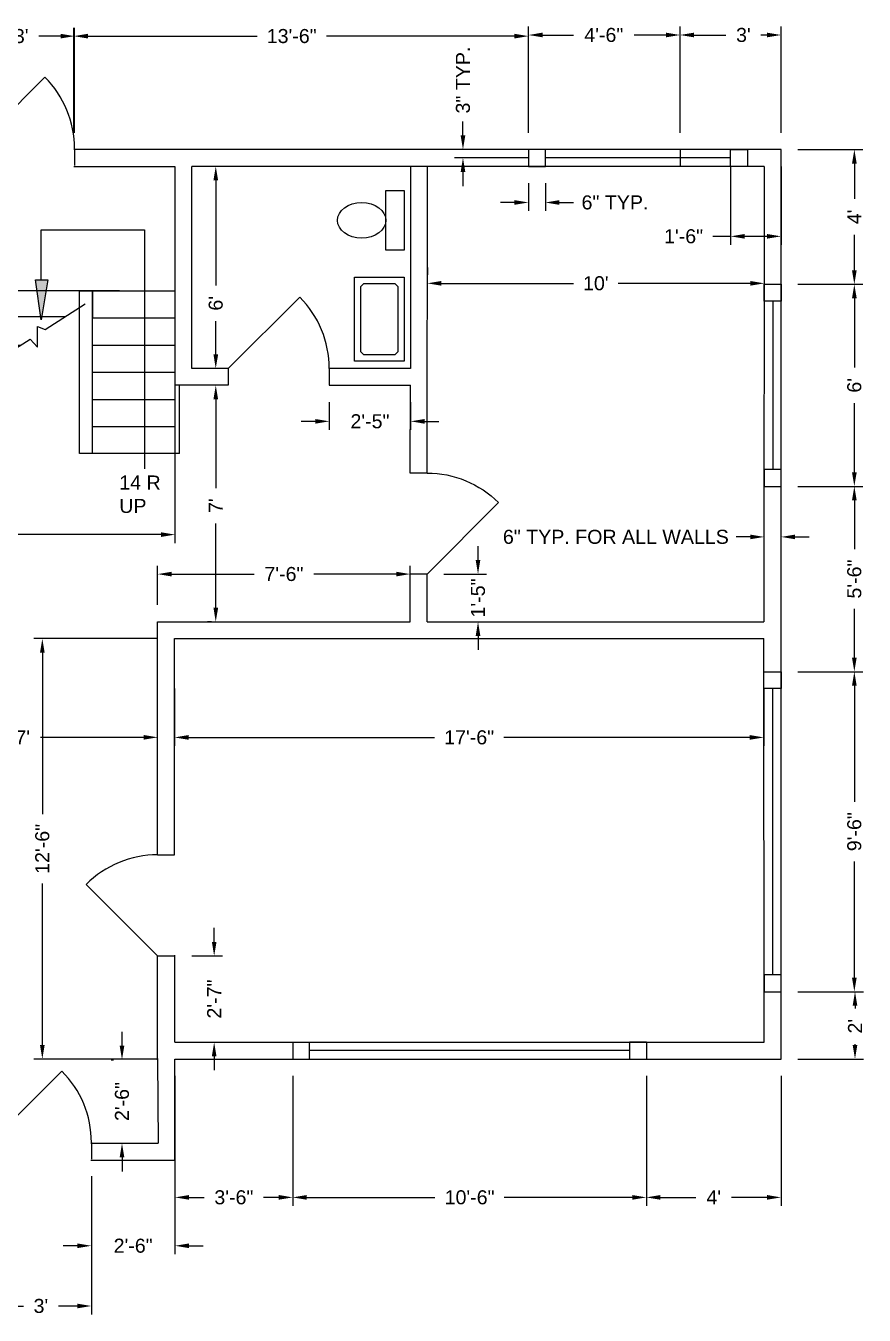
# Model space of a CAD drawing. Header units: inches. Extents: x 656 to 1209, y 526 to 985.
# Drawn here: x 910.7 to 1209.4, y 526 to 985.4 of the extents above; entities that cross this region are included whole.
import ezdxf
from ezdxf import colors
from ezdxf.entities.mleader import LeaderData, LeaderLine
from ezdxf.math import Vec2, Vec3

# ---------------------------------------------------------------- set-up
doc = ezdxf.new("R2010")
doc.units = ezdxf.units.IN
doc.header["$MEASUREMENT"] = 0
doc.layers.get('0').update_dxf_attribs({"plot": 0})
for name, color, linetype in [('Blocks', 6, 'Continuous'), ('Door', 3, 'Continuous'), ('Inner Dimensions', 7, 'Continuous'), ('Outer Dimensions', 7, 'Continuous'), ('Structure', 5, 'Continuous')]:
    doc.layers.add(name, color=color, linetype=linetype)
doc.styles.get("Standard").update_dxf_attribs({"font": 'Arial.ttf'})
doc.dimstyles.new('FP Dimensions', dxfattribs={"dimtxt": 5, "dimasz": 5, "dimexe": 3, "dimexo": 6, "dimgap": 4, "dimtad": 0, "dimdec": 0, "dimzin": 0, "dimdsep": 46, "dimlunit": 3, "dimtxsty": 'Standard', "dimcen": 0, "dimadec": 0, "dimazin": 0, "dimtfac": 1, "dimtdec": 0, "dimtofl": 0, "dimtmove": 0, "dimatfit": 3, "dimfxl": 1, "dimtolj": 1, "dimtzin": 0, "dimarcsym": 0})

# ---------------------------------------------------------------- blocks, each defined once
blk = doc.blocks.new('Door')
at = {"layer": 'Door'}
for p, q in [((796.03, 849.72), (821.49, 875.17)), ((796.03, 849.72), (796.03, 843.72)), ((832.03, 849.72), (832.03, 843.72))]:
    blk.add_line(p, q, dxfattribs=at)
blk.add_arc((796.03, 849.72), 36, 0, 44.9853, dxfattribs=at)
blk = doc.blocks.new('Bathroom')
for points in [[(-2.34, -29.88), (-8.84, -29.88), (-8.84, -8.61), (-2.34, -8.61)], [(-2.34, -69.4), (-19.99, -69.4), (-19.99, -39.47), (-2.34, -39.47)], [(-5.68, -67.18), (-16.66, -67.18), (-17.77, -66.07), (-17.77, -42.8), (-16.66, -41.69), (-5.68, -41.69), (-4.56, -42.8), (-4.56, -66.07)]]:
    blk.add_lwpolyline(points, close=True)
blk.add_ellipse((-17.46, -19.24), major_axis=(8.62, 0), ratio=0.735998)
blk = doc.blocks.new('*D7')
at = {"layer": 'Defpoints', "color": 0, "transparency": 16777216}
for p in [(928.04, 981.67), (892.04, 941.57), (928.04, 941.28)]:
    blk.add_point(p, dxfattribs=at)
at = {"layer": 'Outer Dimensions', "color": 0, "lineweight": -2, "transparency": 16777216}
for p, q in [((892.04, 947.57), (892.04, 984.67)), ((928.04, 947.28), (928.04, 984.67)), ((897.04, 981.67), (902.78, 981.67)), ((923.04, 981.67), (915.28, 981.67))]:
    blk.add_line(p, q, dxfattribs=at)
at = {"layer": 'Outer Dimensions', "color": 0, "transparency": 16777216}
for points in [[(897.04, 982.5), (897.04, 980.83), (892.04, 981.67)], [(923.04, 982.5), (923.04, 980.83), (928.04, 981.67)]]:
    blk.add_solid(points, dxfattribs=at)
at = {"layer": 'Outer Dimensions', "color": 0, "transparency": 16777216, "insert": (909.03, 981.67), "char_height": 5, "attachment_point": 5}
blk.add_mtext("\\A1;3'", dxfattribs=at)
blk = doc.blocks.new('*D8')
at = {"layer": 'Defpoints', "color": 0, "transparency": 16777216}
for p in [(1089.81, 981.67), (927.81, 941.28), (1089.81, 941.28)]:
    blk.add_point(p, dxfattribs=at)
at = {"layer": 'Outer Dimensions', "color": 0, "lineweight": -2, "transparency": 16777216}
for p, q in [((927.81, 947.28), (927.81, 984.67)), ((1089.81, 947.28), (1089.81, 984.67)), ((932.81, 981.67), (993.06, 981.67)), ((1084.81, 981.67), (1017.77, 981.67))]:
    blk.add_line(p, q, dxfattribs=at)
at = {"layer": 'Outer Dimensions', "color": 0, "transparency": 16777216}
for points in [[(932.81, 982.5), (932.81, 980.83), (927.81, 981.67)], [(1084.81, 982.5), (1084.81, 980.83), (1089.81, 981.67)]]:
    blk.add_solid(points, dxfattribs=at)
at = {"layer": 'Outer Dimensions', "color": 0, "transparency": 16777216, "insert": (1005.42, 981.67), "char_height": 5, "attachment_point": 5}
blk.add_mtext('\\A1;13\'-6"', dxfattribs=at)
blk = doc.blocks.new('*D9')
at = {"layer": 'Defpoints', "color": 0, "transparency": 16777216}
for p in [(1143.81, 982.07), (1089.81, 941.28), (1143.81, 941.28)]:
    blk.add_point(p, dxfattribs=at)
at = {"layer": 'Outer Dimensions', "color": 0, "lineweight": -2, "transparency": 16777216}
for p, q in [((1089.81, 947.28), (1089.81, 985.07)), ((1143.81, 947.28), (1143.81, 985.07)), ((1094.81, 982.07), (1105.89, 982.07)), ((1138.81, 982.07), (1127.4, 982.07))]:
    blk.add_line(p, q, dxfattribs=at)
at = {"layer": 'Outer Dimensions', "color": 0, "transparency": 16777216}
for points in [[(1094.81, 982.91), (1094.81, 981.24), (1089.81, 982.07)], [(1138.81, 982.91), (1138.81, 981.24), (1143.81, 982.07)]]:
    blk.add_solid(points, dxfattribs=at)
at = {"layer": 'Outer Dimensions', "color": 0, "transparency": 16777216, "insert": (1116.64, 982.07), "char_height": 5, "attachment_point": 5}
blk.add_mtext('\\A1;4\'-6"', dxfattribs=at)
blk = doc.blocks.new('*D10')
at = {"layer": 'Defpoints', "color": 0, "transparency": 16777216}
for p in [(1179.81, 982.07), (1143.81, 941.28), (1179.81, 941.28)]:
    blk.add_point(p, dxfattribs=at)
at = {"layer": 'Outer Dimensions', "color": 0, "lineweight": -2, "transparency": 16777216}
for p, q in [((1143.81, 947.28), (1143.81, 985.07)), ((1179.81, 947.28), (1179.81, 985.07)), ((1148.81, 982.07), (1160.12, 982.07)), ((1174.81, 982.07), (1172.63, 982.07))]:
    blk.add_line(p, q, dxfattribs=at)
at = {"layer": 'Outer Dimensions', "color": 0, "transparency": 16777216}
for points in [[(1148.81, 982.91), (1148.81, 981.24), (1143.81, 982.07)], [(1174.81, 982.91), (1174.81, 981.24), (1179.81, 982.07)]]:
    blk.add_solid(points, dxfattribs=at)
at = {"layer": 'Outer Dimensions', "color": 0, "transparency": 16777216, "insert": (1166.38, 982.07), "char_height": 5, "attachment_point": 5}
blk.add_mtext("\\A1;3'", dxfattribs=at)
blk = doc.blocks.new('*D11')
at = {"layer": 'Defpoints', "color": 0, "transparency": 16777216}
for p in [(1161.81, 941.28), (1179.81, 941.28), (1179.81, 910.35)]:
    blk.add_point(p, dxfattribs=at)
at = {"layer": 'Outer Dimensions', "color": 0, "lineweight": -2, "transparency": 16777216}
for p, q in [((1161.81, 935.28), (1161.81, 907.35)), ((1179.81, 935.28), (1179.81, 907.35)), ((1161.81, 910.35), (1155.47, 910.35)), ((1174.81, 910.35), (1166.81, 910.35))]:
    blk.add_line(p, q, dxfattribs=at)
at = {"layer": 'Outer Dimensions', "color": 0, "transparency": 16777216}
for points in [[(1166.81, 911.18), (1166.81, 909.52), (1161.81, 910.35)], [(1174.81, 911.18), (1174.81, 909.52), (1179.81, 910.35)]]:
    blk.add_solid(points, dxfattribs=at)
at = {"layer": 'Outer Dimensions', "color": 0, "transparency": 16777216, "insert": (1145.06, 910.35), "char_height": 5, "attachment_point": 5}
blk.add_mtext('\\A1;1\'-6"', dxfattribs=at)
blk = doc.blocks.new('*D21')
at = {"layer": 'Defpoints', "color": 0, "transparency": 16777216}
for p in [(898.04, 581.57), (934.04, 581.28), (934.04, 529.32)]:
    blk.add_point(p, dxfattribs=at)
at = {"layer": 'Outer Dimensions', "color": 0, "lineweight": -2, "transparency": 16777216}
for p, q in [((898.04, 575.57), (898.04, 526.32)), ((934.04, 575.28), (934.04, 526.32)), ((903.04, 529.32), (909.79, 529.32)), ((929.04, 529.32), (922.29, 529.32))]:
    blk.add_line(p, q, dxfattribs=at)
at = {"layer": 'Outer Dimensions', "color": 0, "transparency": 16777216}
for points in [[(903.04, 530.16), (903.04, 528.49), (898.04, 529.32)], [(929.04, 530.16), (929.04, 528.49), (934.04, 529.32)]]:
    blk.add_solid(points, dxfattribs=at)
at = {"layer": 'Outer Dimensions', "color": 0, "transparency": 16777216, "insert": (916.04, 529.32), "char_height": 5, "attachment_point": 5}
blk.add_mtext("\\A1;3'", dxfattribs=at)
blk = doc.blocks.new('*D22')
at = {"layer": 'Defpoints', "color": 0, "transparency": 16777216}
for p in [(934.04, 581.57), (963.81, 581.57), (963.81, 550.77)]:
    blk.add_point(p, dxfattribs=at)
at = {"layer": 'Outer Dimensions', "color": 0, "lineweight": -2, "transparency": 16777216}
for p, q in [((934.04, 575.57), (934.04, 547.77)), ((963.81, 575.57), (963.81, 547.77)), ((929.04, 550.77), (924.04, 550.77)), ((968.81, 550.77), (973.81, 550.77))]:
    blk.add_line(p, q, dxfattribs=at)
at = {"layer": 'Outer Dimensions', "color": 0, "transparency": 16777216}
for points in [[(929.04, 551.6), (929.04, 549.94), (934.04, 550.77)], [(968.81, 551.6), (968.81, 549.94), (963.81, 550.77)]]:
    blk.add_solid(points, dxfattribs=at)
at = {"layer": 'Outer Dimensions', "color": 0, "transparency": 16777216, "insert": (948.92, 550.77), "char_height": 5, "attachment_point": 5}
blk.add_mtext('\\A1;2\'-6"', dxfattribs=at)
blk = doc.blocks.new('*D23')
at = {"layer": 'Defpoints', "color": 0, "transparency": 16777216}
for p in [(963.81, 617.28), (1005.81, 617.28), (1005.81, 568.01)]:
    blk.add_point(p, dxfattribs=at)
at = {"layer": 'Outer Dimensions', "color": 0, "lineweight": -2, "transparency": 16777216}
for p, q in [((963.81, 611.28), (963.81, 565.01)), ((1005.81, 611.28), (1005.81, 565.01)), ((968.81, 568.01), (974.19, 568.01)), ((1000.81, 568.01), (995.42, 568.01))]:
    blk.add_line(p, q, dxfattribs=at)
at = {"layer": 'Outer Dimensions', "color": 0, "transparency": 16777216}
for points in [[(968.81, 568.85), (968.81, 567.18), (963.81, 568.01)], [(1000.81, 568.85), (1000.81, 567.18), (1005.81, 568.01)]]:
    blk.add_solid(points, dxfattribs=at)
at = {"layer": 'Outer Dimensions', "color": 0, "transparency": 16777216, "insert": (984.81, 568.01), "char_height": 5, "attachment_point": 5}
blk.add_mtext('\\A1;3\'-6"', dxfattribs=at)
blk = doc.blocks.new('*D24')
at = {"layer": 'Defpoints', "color": 0, "transparency": 16777216}
for p in [(1005.81, 617.28), (1131.81, 617.28), (1131.81, 568.01)]:
    blk.add_point(p, dxfattribs=at)
at = {"layer": 'Outer Dimensions', "color": 0, "lineweight": -2, "transparency": 16777216}
for p, q in [((1005.81, 611.28), (1005.81, 565.01)), ((1131.81, 611.28), (1131.81, 565.01)), ((1010.81, 568.01), (1056.45, 568.01)), ((1126.81, 568.01), (1081.16, 568.01))]:
    blk.add_line(p, q, dxfattribs=at)
at = {"layer": 'Outer Dimensions', "color": 0, "transparency": 16777216}
for points in [[(1010.81, 568.85), (1010.81, 567.18), (1005.81, 568.01)], [(1126.81, 568.85), (1126.81, 567.18), (1131.81, 568.01)]]:
    blk.add_solid(points, dxfattribs=at)
at = {"layer": 'Outer Dimensions', "color": 0, "transparency": 16777216, "insert": (1068.81, 568.01), "char_height": 5, "attachment_point": 5}
blk.add_mtext('\\A1;10\'-6"', dxfattribs=at)
blk = doc.blocks.new('*D25')
at = {"layer": 'Defpoints', "color": 0, "transparency": 16777216}
for p in [(1131.81, 617.28), (1179.81, 617.28), (1179.81, 568.01)]:
    blk.add_point(p, dxfattribs=at)
at = {"layer": 'Outer Dimensions', "color": 0, "lineweight": -2, "transparency": 16777216}
for p, q in [((1131.81, 611.28), (1131.81, 565.01)), ((1179.81, 611.28), (1179.81, 565.01)), ((1136.81, 568.01), (1149.42, 568.01)), ((1174.81, 568.01), (1162.19, 568.01))]:
    blk.add_line(p, q, dxfattribs=at)
at = {"layer": 'Outer Dimensions', "color": 0, "transparency": 16777216}
for points in [[(1136.81, 568.85), (1136.81, 567.18), (1131.81, 568.01)], [(1174.81, 568.85), (1174.81, 567.18), (1179.81, 568.01)]]:
    blk.add_solid(points, dxfattribs=at)
at = {"layer": 'Outer Dimensions', "color": 0, "transparency": 16777216, "insert": (1155.81, 568.01), "char_height": 5, "attachment_point": 5}
blk.add_mtext("\\A1;4'", dxfattribs=at)
blk = doc.blocks.new('*D26')
at = {"layer": 'Defpoints', "color": 0, "transparency": 16777216}
for p in [(1179.81, 641.28), (1206.15, 641.28), (1179.81, 617.28)]:
    blk.add_point(p, dxfattribs=at)
at = {"layer": 'Outer Dimensions', "color": 0, "lineweight": -2, "transparency": 16777216}
for p, q in [((1185.81, 641.28), (1209.15, 641.28)), ((1206.15, 636.28), (1206.15, 635.34)), ((1206.15, 622.28), (1206.15, 622.63)), ((1185.81, 617.28), (1209.15, 617.28))]:
    blk.add_line(p, q, dxfattribs=at)
at = {"layer": 'Outer Dimensions', "color": 0, "transparency": 16777216}
for points in [[(1205.32, 636.28), (1206.98, 636.28), (1206.15, 641.28)], [(1205.32, 622.28), (1206.98, 622.28), (1206.15, 617.28)]]:
    blk.add_solid(points, dxfattribs=at)
at = {"layer": 'Outer Dimensions', "color": 0, "transparency": 16777216, "insert": (1206.15, 628.99), "char_height": 5, "attachment_point": 5, "rotation": 90}
blk.add_mtext("\\A1;2'", dxfattribs=at)
blk = doc.blocks.new('*D27')
at = {"layer": 'Defpoints', "color": 0, "transparency": 16777216}
for p in [(1179.81, 755.28), (1205.91, 755.28), (1179.81, 641.28)]:
    blk.add_point(p, dxfattribs=at)
at = {"layer": 'Outer Dimensions', "color": 0, "lineweight": -2, "transparency": 16777216}
for p, q in [((1185.81, 755.28), (1208.91, 755.28)), ((1205.91, 750.28), (1205.91, 708.9)), ((1205.91, 646.28), (1205.91, 687.66)), ((1185.81, 641.28), (1208.91, 641.28))]:
    blk.add_line(p, q, dxfattribs=at)
at = {"layer": 'Outer Dimensions', "color": 0, "transparency": 16777216}
for points in [[(1205.08, 750.28), (1206.75, 750.28), (1205.91, 755.28)], [(1205.08, 646.28), (1206.75, 646.28), (1205.91, 641.28)]]:
    blk.add_solid(points, dxfattribs=at)
at = {"layer": 'Outer Dimensions', "color": 0, "transparency": 16777216, "insert": (1205.91, 698.28), "char_height": 5, "attachment_point": 5, "rotation": 90}
blk.add_mtext('\\A1;9\'-6"', dxfattribs=at)
blk = doc.blocks.new('*D28')
at = {"layer": 'Defpoints', "color": 0, "transparency": 16777216}
for p in [(1179.81, 821.28), (1205.91, 821.28), (1179.81, 755.28)]:
    blk.add_point(p, dxfattribs=at)
at = {"layer": 'Outer Dimensions', "color": 0, "lineweight": -2, "transparency": 16777216}
for p, q in [((1185.81, 821.28), (1208.91, 821.28)), ((1205.91, 816.28), (1205.91, 798.9)), ((1205.91, 760.28), (1205.91, 777.66)), ((1185.81, 755.28), (1208.91, 755.28))]:
    blk.add_line(p, q, dxfattribs=at)
at = {"layer": 'Outer Dimensions', "color": 0, "transparency": 16777216}
for points in [[(1205.08, 816.28), (1206.75, 816.28), (1205.91, 821.28)], [(1205.08, 760.28), (1206.75, 760.28), (1205.91, 755.28)]]:
    blk.add_solid(points, dxfattribs=at)
at = {"layer": 'Outer Dimensions', "color": 0, "transparency": 16777216, "insert": (1205.91, 788.28), "char_height": 5, "attachment_point": 5, "rotation": 90}
blk.add_mtext('\\A1;5\'-6"', dxfattribs=at)
blk = doc.blocks.new('*D29')
at = {"layer": 'Defpoints', "color": 0, "transparency": 16777216}
for p in [(1179.81, 893.28), (1205.91, 893.28), (1179.81, 821.28)]:
    blk.add_point(p, dxfattribs=at)
at = {"layer": 'Outer Dimensions', "color": 0, "lineweight": -2, "transparency": 16777216}
for p, q in [((1185.81, 893.28), (1208.91, 893.28)), ((1205.91, 888.28), (1205.91, 863.6)), ((1205.91, 826.28), (1205.91, 850.96)), ((1185.81, 821.28), (1208.91, 821.28))]:
    blk.add_line(p, q, dxfattribs=at)
at = {"layer": 'Outer Dimensions', "color": 0, "transparency": 16777216}
for points in [[(1205.08, 888.28), (1206.75, 888.28), (1205.91, 893.28)], [(1205.08, 826.28), (1206.75, 826.28), (1205.91, 821.28)]]:
    blk.add_solid(points, dxfattribs=at)
at = {"layer": 'Outer Dimensions', "color": 0, "transparency": 16777216, "insert": (1205.91, 857.28), "char_height": 5, "attachment_point": 5, "rotation": 90}
blk.add_mtext("\\A1;6'", dxfattribs=at)
blk = doc.blocks.new('*D30')
at = {"layer": 'Defpoints', "color": 0, "transparency": 16777216}
for p in [(1179.81, 941.28), (1205.91, 941.28), (1179.81, 893.28)]:
    blk.add_point(p, dxfattribs=at)
at = {"layer": 'Outer Dimensions', "color": 0, "lineweight": -2, "transparency": 16777216}
for p, q in [((1185.81, 941.28), (1208.91, 941.28)), ((1205.91, 936.28), (1205.91, 923.67)), ((1205.91, 898.28), (1205.91, 910.89)), ((1185.81, 893.28), (1208.91, 893.28))]:
    blk.add_line(p, q, dxfattribs=at)
at = {"layer": 'Outer Dimensions', "color": 0, "transparency": 16777216}
for points in [[(1205.08, 936.28), (1206.75, 936.28), (1205.91, 941.28)], [(1205.08, 898.28), (1206.75, 898.28), (1205.91, 893.28)]]:
    blk.add_solid(points, dxfattribs=at)
at = {"layer": 'Outer Dimensions', "color": 0, "transparency": 16777216, "insert": (1205.91, 917.28), "char_height": 5, "attachment_point": 5, "rotation": 90}
blk.add_mtext("\\A1;4'", dxfattribs=at)
blk = doc.blocks.new('*D31')
at = {"layer": 'Defpoints', "color": 0, "transparency": 16777216}
for p in [(1089.81, 935.28), (1095.81, 935.28), (1095.81, 922.41)]:
    blk.add_point(p, dxfattribs=at)
at = {"layer": 'Outer Dimensions', "color": 0, "lineweight": -2, "transparency": 16777216}
for p, q in [((1089.81, 929.28), (1089.81, 919.41)), ((1095.81, 929.28), (1095.81, 919.41)), ((1084.81, 922.41), (1079.81, 922.41)), ((1100.81, 922.41), (1105.81, 922.41))]:
    blk.add_line(p, q, dxfattribs=at)
at = {"layer": 'Outer Dimensions', "color": 0, "transparency": 16777216}
for points in [[(1084.81, 923.24), (1084.81, 921.58), (1089.81, 922.41)], [(1100.81, 923.24), (1100.81, 921.58), (1095.81, 922.41)]]:
    blk.add_solid(points, dxfattribs=at)
at = {"layer": 'Outer Dimensions', "color": 0, "transparency": 16777216, "insert": (1120.62, 922.41), "char_height": 5, "attachment_point": 5}
blk.add_mtext('\\A1;6" TYP.', dxfattribs=at)
blk = doc.blocks.new('*D32')
at = {"layer": 'Defpoints', "color": 0, "transparency": 16777216}
for p in [(1066.45, 938.28), (1095.81, 941.28), (1095.81, 938.28)]:
    blk.add_point(p, dxfattribs=at)
at = {"layer": 'Outer Dimensions', "color": 0, "lineweight": -2, "transparency": 16777216}
for p, q in [((1066.45, 946.28), (1066.45, 951.28)), ((1089.81, 941.28), (1063.45, 941.28)), ((1089.81, 938.28), (1063.45, 938.28)), ((1066.45, 933.28), (1066.45, 928.28))]:
    blk.add_line(p, q, dxfattribs=at)
at = {"layer": 'Outer Dimensions', "color": 0, "transparency": 16777216}
for points in [[(1065.62, 946.28), (1067.28, 946.28), (1066.45, 941.28)], [(1065.62, 933.28), (1067.28, 933.28), (1066.45, 938.28)]]:
    blk.add_solid(points, dxfattribs=at)
at = {"layer": 'Outer Dimensions', "color": 0, "transparency": 16777216, "insert": (1066.45, 966.02), "char_height": 5, "attachment_point": 5, "rotation": 90}
blk.add_mtext('\\A1;3" TYP.', dxfattribs=at)
blk = doc.blocks.new('*D35')
at = {"layer": 'Defpoints', "color": 0, "transparency": 16777216}
for p in [(963.81, 857.28), (694.04, 852.29), (694.04, 804.1)]:
    blk.add_point(p, dxfattribs=at)
at = {"layer": 'Inner Dimensions', "color": 0, "lineweight": -2, "transparency": 16777216}
for p, q in [((963.81, 851.28), (963.81, 801.1)), ((694.04, 846.29), (694.04, 801.1)), ((699.04, 804.1), (816.26, 804.1)), ((958.81, 804.1), (841.59, 804.1))]:
    blk.add_line(p, q, dxfattribs=at)
at = {"layer": 'Inner Dimensions', "color": 0, "transparency": 16777216}
for points in [[(699.04, 804.93), (699.04, 803.27), (694.04, 804.1)], [(958.81, 804.93), (958.81, 803.27), (963.81, 804.1)]]:
    blk.add_solid(points, dxfattribs=at)
at = {"layer": 'Inner Dimensions', "color": 0, "transparency": 16777216, "insert": (828.92, 804.1), "char_height": 5, "attachment_point": 5}
blk.add_mtext('\\A1;22\'-6"', dxfattribs=at)
blk = doc.blocks.new('*D39')
at = {"layer": 'Defpoints', "color": 0, "transparency": 16777216}
for p in [(963.65, 767.04), (916.56, 617.28), (963.81, 617.28)]:
    blk.add_point(p, dxfattribs=at)
at = {"layer": 'Inner Dimensions', "color": 0, "lineweight": -2, "transparency": 16777216}
for p, q in [((957.65, 767.04), (913.56, 767.04)), ((916.56, 762.04), (916.56, 704.51)), ((916.56, 622.28), (916.56, 679.8)), ((957.81, 617.28), (913.56, 617.28))]:
    blk.add_line(p, q, dxfattribs=at)
at = {"layer": 'Inner Dimensions', "color": 0, "transparency": 16777216}
for points in [[(915.72, 762.04), (917.39, 762.04), (916.56, 767.04)], [(915.72, 622.28), (917.39, 622.28), (916.56, 617.28)]]:
    blk.add_solid(points, dxfattribs=at)
at = {"layer": 'Inner Dimensions', "color": 0, "transparency": 16777216, "insert": (916.56, 692.16), "char_height": 5, "attachment_point": 5, "rotation": 90}
blk.add_mtext('\\A1;12\'-6"', dxfattribs=at)
blk = doc.blocks.new('*D40')
at = {"layer": 'Defpoints', "color": 0, "transparency": 16777216}
for p in [(957.65, 731.89), (874.04, 690.57), (957.65, 690.57)]:
    blk.add_point(p, dxfattribs=at)
at = {"layer": 'Inner Dimensions', "color": 0, "lineweight": -2, "transparency": 16777216}
for p, q in [((874.04, 696.57), (874.04, 734.89)), ((879.04, 731.89), (903.28, 731.89)), ((952.65, 731.89), (915.85, 731.89)), ((957.65, 696.57), (957.65, 734.89))]:
    blk.add_line(p, q, dxfattribs=at)
at = {"layer": 'Inner Dimensions', "color": 0, "transparency": 16777216}
for points in [[(879.04, 732.72), (879.04, 731.06), (874.04, 731.89)], [(952.65, 732.72), (952.65, 731.06), (957.65, 731.89)]]:
    blk.add_solid(points, dxfattribs=at)
at = {"layer": 'Inner Dimensions', "color": 0, "transparency": 16777216, "insert": (909.56, 731.89), "char_height": 5, "attachment_point": 5}
blk.add_mtext("\\A1;7'", dxfattribs=at)
blk = doc.blocks.new('*D41')
at = {"layer": 'Defpoints', "color": 0, "transparency": 16777216}
for p in [(944.95, 617.04), (947.13, 617.04), (947.13, 587.28)]:
    blk.add_point(p, dxfattribs=at)
at = {"layer": 'Inner Dimensions', "color": 0, "lineweight": -2, "transparency": 16777216}
for p, q in [((944.95, 622.04), (944.95, 627.04)), ((941.13, 617.04), (941.95, 617.04)), ((941.13, 587.28), (941.95, 587.28)), ((944.95, 582.28), (944.95, 577.28))]:
    blk.add_line(p, q, dxfattribs=at)
at = {"layer": 'Inner Dimensions', "color": 0, "transparency": 16777216}
for points in [[(944.11, 622.04), (945.78, 622.04), (944.95, 617.04)], [(944.11, 582.28), (945.78, 582.28), (944.95, 587.28)]]:
    blk.add_solid(points, dxfattribs=at)
at = {"layer": 'Inner Dimensions', "color": 0, "transparency": 16777216, "insert": (944.95, 602.16), "char_height": 5, "attachment_point": 5, "rotation": 90}
blk.add_mtext('\\A1;2\'-6"', dxfattribs=at)
blk = doc.blocks.new('*D42')
at = {"layer": 'Defpoints', "color": 0, "transparency": 16777216}
for p in [(963.81, 654.04), (977.79, 654.04), (963.81, 623.28)]:
    blk.add_point(p, dxfattribs=at)
at = {"layer": 'Inner Dimensions', "color": 0, "lineweight": -2, "transparency": 16777216}
for p, q in [((977.79, 659.04), (977.79, 664.04)), ((969.81, 654.04), (980.79, 654.04)), ((969.81, 623.28), (980.79, 623.28)), ((977.79, 618.28), (977.79, 613.28))]:
    blk.add_line(p, q, dxfattribs=at)
at = {"layer": 'Inner Dimensions', "color": 0, "transparency": 16777216}
for points in [[(976.96, 659.04), (978.62, 659.04), (977.79, 654.04)], [(976.96, 618.28), (978.62, 618.28), (977.79, 623.28)]]:
    blk.add_solid(points, dxfattribs=at)
at = {"layer": 'Inner Dimensions', "color": 0, "transparency": 16777216, "insert": (977.79, 638.66), "char_height": 5, "attachment_point": 5, "rotation": 90}
blk.add_mtext('\\A1;2\'-7"', dxfattribs=at)
blk = doc.blocks.new('*D43')
at = {"layer": 'Defpoints', "color": 0, "transparency": 16777216}
for p in [(963.65, 755.28), (1173.67, 755.28), (963.65, 731.86)]:
    blk.add_point(p, dxfattribs=at)
at = {"layer": 'Inner Dimensions', "color": 0, "lineweight": -2, "transparency": 16777216}
for p, q in [((963.65, 749.28), (963.65, 728.86)), ((1173.67, 749.28), (1173.67, 728.86)), ((968.65, 731.86), (1056.31, 731.86)), ((1168.67, 731.86), (1081.02, 731.86))]:
    blk.add_line(p, q, dxfattribs=at)
at = {"layer": 'Inner Dimensions', "color": 0, "transparency": 16777216}
for points in [[(968.65, 732.69), (968.65, 731.02), (963.65, 731.86)], [(1168.67, 732.69), (1168.67, 731.02), (1173.67, 731.86)]]:
    blk.add_solid(points, dxfattribs=at)
at = {"layer": 'Inner Dimensions', "color": 0, "transparency": 16777216, "insert": (1068.66, 731.86), "char_height": 5, "attachment_point": 5}
blk.add_mtext('\\A1;17\'-6"', dxfattribs=at)
blk = doc.blocks.new('*D44')
at = {"layer": 'Defpoints', "color": 0, "transparency": 16777216}
for p in [(1053.75, 893.61), (1053.75, 893.28), (1173.81, 893.28)]:
    blk.add_point(p, dxfattribs=at)
at = {"layer": 'Inner Dimensions', "color": 0, "lineweight": -2, "transparency": 16777216}
for p, q in [((1053.75, 899.28), (1053.75, 896.61)), ((1173.81, 899.28), (1173.81, 896.61)), ((1058.75, 893.61), (1105.79, 893.61)), ((1168.81, 893.61), (1121.77, 893.61))]:
    blk.add_line(p, q, dxfattribs=at)
at = {"layer": 'Inner Dimensions', "color": 0, "transparency": 16777216}
for points in [[(1058.75, 894.44), (1058.75, 892.77), (1053.75, 893.61)], [(1168.81, 894.44), (1168.81, 892.77), (1173.81, 893.61)]]:
    blk.add_solid(points, dxfattribs=at)
at = {"layer": 'Inner Dimensions', "color": 0, "transparency": 16777216, "insert": (1113.78, 893.61), "char_height": 5, "attachment_point": 5}
blk.add_mtext("\\A1;10'", dxfattribs=at)
blk = doc.blocks.new('*D45')
at = {"layer": 'Defpoints', "color": 0, "transparency": 16777216}
for p in [(1053.65, 790.04), (1053.65, 773.04), (1071.81, 773.04)]:
    blk.add_point(p, dxfattribs=at)
at = {"layer": 'Inner Dimensions', "color": 0, "lineweight": -2, "transparency": 16777216}
for p, q in [((1071.81, 795.04), (1071.81, 800.04)), ((1059.65, 790.04), (1074.81, 790.04)), ((1059.65, 773.04), (1074.81, 773.04)), ((1071.81, 768.04), (1071.81, 763.04))]:
    blk.add_line(p, q, dxfattribs=at)
at = {"layer": 'Inner Dimensions', "color": 0, "transparency": 16777216}
for points in [[(1070.98, 795.04), (1072.64, 795.04), (1071.81, 790.04)], [(1070.98, 768.04), (1072.64, 768.04), (1071.81, 773.04)]]:
    blk.add_solid(points, dxfattribs=at)
at = {"layer": 'Inner Dimensions', "color": 0, "transparency": 16777216, "insert": (1071.81, 781.54), "char_height": 5, "attachment_point": 5, "rotation": 90}
blk.add_mtext('\\A1;1\'-5"', dxfattribs=at)
blk = doc.blocks.new('*D46')
at = {"layer": 'Defpoints', "color": 0, "transparency": 16777216}
for p in [(1018.81, 857.28), (1047.81, 857.28), (1047.81, 844.45)]:
    blk.add_point(p, dxfattribs=at)
at = {"layer": 'Inner Dimensions', "color": 0, "lineweight": -2, "transparency": 16777216}
for p, q in [((1018.81, 851.28), (1018.81, 841.45)), ((1047.81, 851.28), (1047.81, 841.45)), ((1013.81, 844.45), (1008.81, 844.45)), ((1052.81, 844.45), (1057.81, 844.45))]:
    blk.add_line(p, q, dxfattribs=at)
at = {"layer": 'Inner Dimensions', "color": 0, "transparency": 16777216}
for points in [[(1013.81, 845.28), (1013.81, 843.61), (1018.81, 844.45)], [(1052.81, 845.28), (1052.81, 843.61), (1047.81, 844.45)]]:
    blk.add_solid(points, dxfattribs=at)
at = {"layer": 'Inner Dimensions', "color": 0, "transparency": 16777216, "insert": (1033.31, 844.45), "char_height": 5, "attachment_point": 5}
blk.add_mtext('\\A1;2\'-5"', dxfattribs=at)
blk = doc.blocks.new('*D47')
at = {"layer": 'Defpoints', "color": 0, "transparency": 16777216}
for p in [(982.81, 857.28), (978.36, 773.04), (982.81, 773.04)]:
    blk.add_point(p, dxfattribs=at)
at = {"layer": 'Inner Dimensions', "color": 0, "lineweight": -2, "transparency": 16777216}
for p, q in [((976.81, 857.28), (975.36, 857.28)), ((978.36, 852.28), (978.36, 820.69)), ((978.36, 778.04), (978.36, 808.12)), ((976.81, 773.04), (975.36, 773.04))]:
    blk.add_line(p, q, dxfattribs=at)
at = {"layer": 'Inner Dimensions', "color": 0, "transparency": 16777216}
for points in [[(977.53, 852.28), (979.2, 852.28), (978.36, 857.28)], [(977.53, 778.04), (979.2, 778.04), (978.36, 773.04)]]:
    blk.add_solid(points, dxfattribs=at)
at = {"layer": 'Inner Dimensions', "color": 0, "transparency": 16777216, "insert": (978.36, 814.4), "char_height": 5, "attachment_point": 5, "rotation": 90}
blk.add_mtext("\\A1;7'", dxfattribs=at)
blk = doc.blocks.new('*D48')
at = {"layer": 'Defpoints', "color": 0, "transparency": 16777216}
for p in [(978.36, 935.28), (982.81, 935.28), (982.81, 863.28)]:
    blk.add_point(p, dxfattribs=at)
at = {"layer": 'Inner Dimensions', "color": 0, "lineweight": -2, "transparency": 16777216}
for p, q in [((976.81, 935.28), (975.36, 935.28)), ((978.36, 930.28), (978.36, 892.82)), ((978.36, 868.28), (978.36, 880.19)), ((976.81, 863.28), (975.36, 863.28))]:
    blk.add_line(p, q, dxfattribs=at)
at = {"layer": 'Inner Dimensions', "color": 0, "transparency": 16777216}
for points in [[(977.53, 930.28), (979.2, 930.28), (978.36, 935.28)], [(977.53, 868.28), (979.2, 868.28), (978.36, 863.28)]]:
    blk.add_solid(points, dxfattribs=at)
at = {"layer": 'Inner Dimensions', "color": 0, "transparency": 16777216, "insert": (978.36, 886.5), "char_height": 5, "attachment_point": 5, "rotation": 90}
blk.add_mtext("\\A1;6'", dxfattribs=at)
blk = doc.blocks.new('*D49')
at = {"layer": 'Defpoints', "color": 0, "transparency": 16777216}
for p in [(1047.65, 790.04), (957.65, 773.04), (1047.65, 773.04)]:
    blk.add_point(p, dxfattribs=at)
at = {"layer": 'Inner Dimensions', "color": 0, "lineweight": -2, "transparency": 16777216}
for p, q in [((957.65, 779.04), (957.65, 793.04)), ((962.65, 790.04), (992, 790.04)), ((1042.65, 790.04), (1013.3, 790.04)), ((1047.65, 779.04), (1047.65, 793.04))]:
    blk.add_line(p, q, dxfattribs=at)
at = {"layer": 'Inner Dimensions', "color": 0, "transparency": 16777216}
for points in [[(962.65, 790.87), (962.65, 789.21), (957.65, 790.04)], [(1042.65, 790.87), (1042.65, 789.21), (1047.65, 790.04)]]:
    blk.add_solid(points, dxfattribs=at)
at = {"layer": 'Inner Dimensions', "color": 0, "transparency": 16777216, "insert": (1002.65, 790.04), "char_height": 5, "attachment_point": 5}
blk.add_mtext('\\A1;7\'-6"', dxfattribs=at)
blk = doc.blocks.new('*D50')
at = {"layer": 'Defpoints', "color": 0, "transparency": 16777216}
for p in [(1179.81, 803.28), (1173.81, 792.3), (1179.81, 792.3)]:
    blk.add_point(p, dxfattribs=at)
at = {"layer": 'Outer Dimensions', "color": 0, "lineweight": -2, "transparency": 16777216}
for p, q in [((1173.81, 798.3), (1173.81, 806.28)), ((1179.81, 798.3), (1179.81, 806.28)), ((1168.81, 803.28), (1163.81, 803.28)), ((1184.81, 803.28), (1189.81, 803.28))]:
    blk.add_line(p, q, dxfattribs=at)
at = {"layer": 'Outer Dimensions', "color": 0, "transparency": 16777216}
for points in [[(1168.81, 804.11), (1168.81, 802.45), (1173.81, 803.28)], [(1184.81, 804.11), (1184.81, 802.45), (1179.81, 803.28)]]:
    blk.add_solid(points, dxfattribs=at)
at = {"layer": 'Outer Dimensions', "color": 0, "transparency": 16777216, "insert": (1120.93, 803.28), "char_height": 5, "attachment_point": 5}
blk.add_mtext('\\A1;6" TYP. FOR ALL WALLS', dxfattribs=at)
blk = doc.blocks.new('Stairs')
h = blk.add_hatch(color=256)
h.dxf.hatch_style = 1
h.paths.add_polyline_path([(-45.25, 37.56), (-47.63, 37.56), (-49.67, 37.56), (-49.11, 33.69), (-45.9, 33.69)])
h.paths.add_polyline_path([(-45.9, 33.69), (-49.11, 33.69), (-47.79, 24.47), (-47.43, 24.47)])
h.paths.add_polyline_path([(-47.43, 24.47), (-47.79, 24.47), (-47.63, 23.31)])
for p, q in [((-113.5, 49.74), (-113.5, 84.06)), ((-105.92, 49.74), (-105.92, 84.06)), ((-98.85, 73.49), (-98.85, 84.06)), ((-92.93, 84.06), (-95.99, 73.65)), ((-95.99, 73.65), (-102.88, 73.26)), ((-102.88, 73.26), (-93.69, 67.15)), ((-98.85, 64.82), (-98.85, 70.58)), ((-98.29, 66.89), (-103.46, 47.96)), ((-93.69, 67.15), (-98.29, 66.89)), ((-47.63, 37.56), (-47.63, 55.38)), ((-47.63, 55.38), (-10.8, 55.38)), ((-10.8, 55.38), (-10.8, -29.79)), ((-132.33, -31.7), (-132.33, 47.96)), ((-132.33, 47.96), (-62.46, 47.96)), ((-115.92, 47.96), (-115.92, 49.74)), ((-115.92, 49.74), (-103.02, 49.74)), ((-102.47, 47.96), (-115.92, 47.96)), ((-62.46, 47.96), (-62.46, -31.7)), ((-118.26, 45.47), (-118.26, 19.42)), ((-97.59, 13.79), (-97.59, 43.66)), ((-47.63, 23.31), (-49.67, 37.56)), ((-49.67, 37.56), (-47.63, 37.56)), ((-45.25, 37.56), (-47.63, 23.31)), ((-47.63, 37.56), (-45.25, 37.56)), ((-33.99, 33.69), (-62.46, 33.69)), ((-62.46, 33.69), (-62.46, 9.54)), ((-19.75, 33.69), (-48.23, 33.69)), ((-33.99, -24.23), (-33.99, 33.69)), ((-33.99, 33.69), (-29.32, 33.69)), ((-29.32, -24.23), (-29.32, 33.69)), ((-29.32, 33.69), (-23.8, 33.69)), ((-29.32, 33.69), (-29.32, 24.02)), ((-23.8, 33.69), (0, 33.69)), ((-94.27, 29.63), (-65.92, 29.63)), ((-46.22, 19.92), (-31.98, 29.03)), ((-62.46, 24.47), (-39.1, 24.47)), ((-29.32, 24.02), (0, 24.02)), ((-49.03, 13.65), (-49.03, 20.97)), ((-49.03, 20.97), (-46.22, 19.92)), ((-62.46, 9.54), (-51.58, 16.5)), ((-62.46, 14.35), (-54.95, 14.35)), ((-51.58, 16.5), (-51.58, 16.5)), ((-51.58, 16.5), (-49.03, 13.65)), ((-29.32, 14.35), (0, 14.35)), ((-65.92, 9.54), (-129.97, 9.54)), ((-129.97, 9.54), (-129.97, -28.82)), ((-65.92, -28.82), (-65.92, 9.54)), ((-29.32, 4.68), (0, 4.68)), ((0, 0), (0, -24.23)), ((1.59, -24.23), (1.59, 0)), ((-126.46, -28.82), (-105.33, -8.22)), ((-29.32, -4.99), (0, -4.99)), ((-96.07, -28.82), (-76.39, -9.64)), ((-29.32, -14.66), (0, -14.66)), ((-29.32, -24.23), (-33.99, -24.23)), ((-23.8, -24.23), (-29.32, -24.23)), ((0, -24.23), (-23.8, -24.23)), ((1.59, -24.23), (0, -24.23)), ((-126.46, -31.7), (-132.33, -31.7)), ((-129.97, -28.82), (-126.46, -28.82)), ((-126.46, -28.82), (-126.46, -31.7)), ((-70.17, -31.7), (-70.17, -28.82)), ((-70.17, -28.82), (-65.92, -28.82)), ((-62.46, -31.7), (-70.17, -31.7)), ((-70.17, -31.7), (-70.17, -31.7)), ((-70.17, -31.7), (-62.46, -31.7)), ((-62.46, -31.7), (-70.17, -31.7))]:
    blk.add_line(p, q)
at = {"lineweight": 30}
blk.add_line((-94.08, 13.79), (-94.08, 29.63), dxfattribs=at)
for points in [[(-129.97, 13.79), (-97.4, 13.79), (-97.4, 45.47), (-129.97, 45.47)], [(-94.27, 45.47), (-65.92, 45.47), (-65.92, 13.79), (-94.27, 13.79)], [(-101.83, -28.82), (-96.07, -28.82), (-96.07, -31.7), (-101.83, -31.7)]]:
    blk.add_lwpolyline(points, close=True)
at = {"char_height": 5, "attachment_point": 1}
for s, width, insert in [('3 R\\PDN', 18.24, (-132.82, 66.65)), ('14 R\\PUP', 22.3262, (-19.84, -32.12))]:
    blk.add_mtext_dynamic_manual_height_columns(s, width=width, gutter_width=1, heights=[0], dxfattribs=dict(at, insert=insert))
ml = blk.add_multileader_mtext('Standard')
ml.set_content(' ', color=256)
ml.set_leader_properties()
ml.build(insert=Vec2(0, 0))
ml.multileader.update_dxf_attribs({"text_left_attachment_type": 0, "text_right_attachment_type": 0, "dogleg_length": 0.36, "arrow_head_size": 10})
ctx = ml.context
ctx.base_point, ctx.char_height, ctx.arrow_head_size, ctx.landing_gap_size, ctx.plane_origin = Vec3(-136.14, 70.21), 5, 10, 0, Vec3(-98.29, 70.21)
ctx.left_attachment, ctx.right_attachment, ctx.text_align_type = 0, 0, 2
notes = []
notes.append((ctx, [(0, (1, 1, 0), (-133.84, 70.21), (-1, 0), 0.36, [(0, [(-98.29, 70.21)], 0, [])])]))
ctx.mtext.insert, ctx.mtext.alignment, ctx.mtext.flow_direction = Vec3(-134.2, 70.21), 3, 5
for ctx, leaders in notes:
    for number, flags, end, landing, length, lines in leaders:
        leader = LeaderData()
        leader.index, (leader.has_last_leader_line, leader.has_dogleg_vector, leader.attachment_direction) = number, flags
        leader.last_leader_point, leader.dogleg_vector, leader.dogleg_length = Vec3(end), Vec3(landing), length
        for number, points, colour, breaks in lines:
            line = LeaderLine()
            line.index, line.vertices, line.color, line.breaks = number, Vec3.list(points), colors.encode_raw_color(colour), breaks
            leader.lines.append(line)
        ctx.leaders.append(leader)

msp = doc.modelspace()

# ---------------------------------------------------------------- linework, layer by layer
at = {"layer": 'Structure'}
for p, q in [((1089.81, 941.28), (927.81, 941.28)), ((1143.81, 941.28), (1089.81, 941.28)), ((1089.81, 941.28), (1089.81, 935.28)), ((1095.81, 935.28), (1095.81, 941.28)), ((1095.81, 935.28), (1095.81, 938.28)), ((1161.81, 938.28), (1095.81, 938.28)), ((1179.81, 941.28), (1143.81, 941.28)), ((1143.81, 941.28), (1143.81, 935.28)), ((1179.81, 941.28), (1161.81, 941.28)), ((1161.81, 941.28), (1167.81, 941.28)), ((1161.81, 935.28), (1161.81, 941.28)), ((1161.81, 935.28), (1161.81, 938.28)), ((1167.81, 941.28), (1167.81, 935.28)), ((1179.81, 893.28), (1179.81, 941.28)), ((927.81, 935.28), (963.81, 935.28)), ((963.81, 935.28), (963.81, 857.28)), ((969.81, 863.28), (969.81, 935.28)), ((1047.81, 935.28), (969.81, 935.28)), ((1053.81, 935.28), (1047.81, 935.28)), ((1047.81, 935.28), (1047.81, 863.28)), ((1053.65, 826.04), (1053.81, 935.28)), ((1173.81, 935.28), (1053.81, 935.28)), ((1089.81, 935.28), (1095.81, 935.28)), ((1167.81, 935.28), (1161.81, 935.28)), ((1173.81, 935.28), (1173.65, 773.04)), ((1173.81, 887.28), (1173.81, 893.28)), ((1173.81, 893.28), (1179.81, 893.28)), ((1179.81, 821.28), (1179.81, 893.28)), ((1179.81, 893.28), (1179.81, 887.28)), ((1179.81, 887.28), (1173.81, 887.28)), ((1179.81, 887.28), (1176.81, 887.28)), ((1176.81, 887.28), (1176.81, 827.28)), ((982.81, 863.28), (969.81, 863.28)), ((1047.81, 863.28), (1018.81, 863.28)), ((982.81, 857.28), (963.81, 857.28)), ((1018.81, 857.28), (1047.81, 857.28)), ((1047.65, 826.04), (1047.81, 857.28)), ((1179.81, 827.28), (1173.81, 827.28)), ((1173.81, 827.28), (1173.81, 821.28)), ((1179.81, 827.28), (1176.81, 827.28)), ((1179.81, 821.28), (1179.81, 827.28)), ((1173.81, 821.28), (1179.81, 821.28)), ((1179.81, 755.28), (1179.81, 821.28)), ((1047.65, 773.04), (1047.65, 790.04)), ((1053.65, 773.04), (1053.65, 790.04)), ((957.65, 690.04), (957.65, 773.04)), ((957.65, 773.04), (1047.65, 773.04)), ((1053.65, 773.04), (1173.65, 773.04)), ((963.65, 690.04), (963.65, 767.04)), ((963.65, 767.04), (1173.65, 767.04)), ((1173.81, 623.28), (1173.65, 767.04)), ((1173.67, 749.28), (1173.67, 755.28)), ((1173.67, 755.28), (1179.81, 755.28)), ((1179.81, 641.28), (1179.81, 755.28)), ((1179.81, 755.28), (1179.81, 749.28)), ((1179.81, 749.28), (1173.67, 749.28)), ((1179.81, 749.28), (1176.81, 749.28)), ((1176.81, 647.28), (1176.81, 749.28)), ((957.65, 617.04), (957.65, 654.04)), ((963.81, 623.28), (963.81, 654.28)), ((1179.81, 647.28), (1173.81, 647.28)), ((1173.81, 647.28), (1173.81, 641.28)), ((1179.81, 647.28), (1176.81, 647.28)), ((1179.81, 641.28), (1179.81, 647.28)), ((1173.81, 641.28), (1179.81, 641.28)), ((1179.81, 617.28), (1179.81, 641.28)), ((963.81, 623.28), (1005.81, 623.28)), ((1005.81, 623.28), (1131.81, 623.28)), ((1005.81, 623.28), (1005.81, 617.28)), ((1011.81, 617.28), (1011.81, 623.28)), ((1011.81, 617.28), (1011.81, 620.28)), ((1125.81, 620.28), (1011.81, 620.28)), ((1131.81, 623.28), (1125.81, 623.28)), ((1125.81, 623.28), (1125.81, 617.28)), ((1125.81, 623.28), (1125.81, 620.28)), ((1131.81, 623.28), (1173.81, 623.28)), ((1131.81, 623.28), (1131.81, 617.28)), ((957.65, 617.04), (957.81, 587.28)), ((963.81, 581.28), (963.81, 617.28)), ((963.81, 617.28), (1005.81, 617.28)), ((1005.81, 617.28), (1131.81, 617.28)), ((1005.81, 617.28), (1011.81, 617.28)), ((1131.81, 617.28), (1179.81, 617.28)), ((933.81, 587.28), (957.81, 587.28)), ((933.81, 581.28), (963.81, 581.28))]:
    msp.add_line(p, q, dxfattribs=at)

# ---------------------------------------------------------------- block references
at = {"layer": 'Blocks'}
for name, p in [('Stairs', (963.81, 857.28)), ('Bathroom', (1047.81, 935.28))]:
    msp.add_blockref(name, p, dxfattribs=at)
at = {"layer": 'Door'}
for p in [(96.01, 91.85), (186.78, 13.56), (102.01, -262.15)]:
    msp.add_blockref('Door', p, dxfattribs=at)
at = {"layer": 'Door', "xscale": -1, "rotation": 270}
msp.add_blockref('Door', (203.93, -5.99), dxfattribs=at)
at = {"layer": 'Door', "rotation": 90}
msp.add_blockref('Door', (1807.37, -141.99), dxfattribs=at)

# ---------------------------------------------------------------- dimensions: what is measured, and where the dimension line sits
at = {"layer": 'Inner Dimensions'}
for base, p1, p2, picture, middle in [((978.36, 935.28), (982.81, 863.28), (982.81, 935.28), '*D48', (978.36, 886.5)), ((978.36, 773.04), (982.81, 857.28), (982.81, 773.04), '*D47', (978.36, 814.4)), ((1071.81, 773.04), (1053.65, 790.04), (1053.65, 773.04), '*D45', (1071.81, 781.54))]:
    dim = msp.add_linear_dim(base=base, p1=p1, p2=p2, angle=90, dimstyle='FP Dimensions', dxfattribs=at)
    dim.commit()
    dim.dimension.update_dxf_attribs({"geometry": picture, "text_midpoint": middle, "dimtype": 160})
for base, p1, p2, picture, middle in [((1053.75, 893.61), (1173.81, 893.28), (1053.75, 893.28), '*D44', (1113.78, 893.61)), ((694.04, 804.1), (963.81, 857.28), (694.04, 852.29), '*D35', (828.92, 804.1)), ((1047.81, 844.45), (1018.81, 857.28), (1047.81, 857.28), '*D46', (1033.31, 844.45)), ((1047.65, 790.04), (957.65, 773.04), (1047.65, 773.04), '*D49', (1002.65, 790.04)), ((963.65, 731.86), (1173.67, 755.28), (963.65, 755.28), '*D43', (1068.66, 731.86))]:
    dim = msp.add_linear_dim(base=base, p1=p1, p2=p2, dimstyle='FP Dimensions', dxfattribs=at)
    dim.commit()
    dim.dimension.update_dxf_attribs({"geometry": picture, "text_midpoint": middle})
for base, p1, p2, picture, middle in [((916.56, 617.28), (963.65, 767.04), (963.81, 617.28), '*D39', (916.56, 692.16)), ((977.79, 654.04), (963.81, 623.28), (963.81, 654.04), '*D42', (977.79, 638.66)), ((944.95, 617.04), (947.13, 587.28), (947.13, 617.04), '*D41', (944.95, 602.16))]:
    dim = msp.add_linear_dim(base=base, p1=p1, p2=p2, angle=90, dimstyle='FP Dimensions', dxfattribs=at)
    dim.commit()
    dim.dimension.update_dxf_attribs({"geometry": picture, "text_midpoint": middle})
dim = msp.add_linear_dim(base=(957.65, 731.89), p1=(874.04, 690.57), p2=(957.65, 690.57), dimstyle='FP Dimensions', dxfattribs=at)
dim.commit()
dim.dimension.update_dxf_attribs({"geometry": '*D40', "text_midpoint": (909.56, 731.89), "dimtype": 160})
at = {"layer": 'Outer Dimensions'}
for base, p1, p2, picture, middle in [((928.04, 981.67), (892.04, 941.57), (928.04, 941.28), '*D7', (909.03, 981.67)), ((1089.81, 981.67), (927.81, 941.28), (1089.81, 941.28), '*D8', (1005.42, 981.67)), ((1143.81, 982.07), (1089.81, 941.28), (1143.81, 941.28), '*D9', (1116.64, 982.07)), ((1179.81, 982.07), (1143.81, 941.28), (1179.81, 941.28), '*D10', (1166.38, 982.07)), ((1179.81, 910.35), (1161.81, 941.28), (1179.81, 941.28), '*D11', (1145.06, 910.35))]:
    dim = msp.add_linear_dim(base=base, p1=p1, p2=p2, dimstyle='FP Dimensions', dxfattribs=at)
    dim.commit()
    dim.dimension.update_dxf_attribs({"geometry": picture, "text_midpoint": middle, "dimtype": 160})
dim = msp.add_linear_dim(base=(1066.45, 938.28), p1=(1095.81, 941.28), p2=(1095.81, 938.28), angle=90, text='<> TYP.', dimstyle='FP Dimensions', dxfattribs=at)
dim.commit()
dim.dimension.update_dxf_attribs({"geometry": '*D32', "text_midpoint": (1066.45, 966.02), "dimtype": 160})
for base, p1, p2, picture, middle in [((1205.91, 941.28), (1179.81, 893.28), (1179.81, 941.28), '*D30', (1205.91, 917.28)), ((1205.91, 893.28), (1179.81, 821.28), (1179.81, 893.28), '*D29', (1205.91, 857.28)), ((1205.91, 821.28), (1179.81, 755.28), (1179.81, 821.28), '*D28', (1205.91, 788.28)), ((1205.91, 755.28), (1179.81, 641.28), (1179.81, 755.28), '*D27', (1205.91, 698.28))]:
    dim = msp.add_linear_dim(base=base, p1=p1, p2=p2, angle=90, dimstyle='FP Dimensions', dxfattribs=at)
    dim.commit()
    dim.dimension.update_dxf_attribs({"geometry": picture, "text_midpoint": middle})
dim = msp.add_linear_dim(base=(1095.81, 922.41), p1=(1089.81, 935.28), p2=(1095.81, 935.28), text='<> TYP.', dimstyle='FP Dimensions', dxfattribs=at)
dim.commit()
dim.dimension.update_dxf_attribs({"geometry": '*D31', "text_midpoint": (1120.62, 922.41)})
dim = msp.add_linear_dim(base=(1179.81, 803.28), p1=(1173.81, 792.3), p2=(1179.81, 792.3), text='<> TYP. FOR ALL WALLS', dimstyle='FP Dimensions', dxfattribs=at)
dim.commit()
dim.dimension.update_dxf_attribs({"geometry": '*D50', "text_midpoint": (1120.93, 803.28), "dimtype": 160})
dim = msp.add_linear_dim(base=(1206.15, 641.28), p1=(1179.81, 617.28), p2=(1179.81, 641.28), angle=90, dimstyle='FP Dimensions', dxfattribs=at)
dim.commit()
dim.dimension.update_dxf_attribs({"geometry": '*D26', "text_midpoint": (1206.15, 628.99), "dimtype": 160})
for base, p1, p2, picture, middle in [((1005.81, 568.01), (963.81, 617.28), (1005.81, 617.28), '*D23', (984.81, 568.01)), ((1131.81, 568.01), (1005.81, 617.28), (1131.81, 617.28), '*D24', (1068.81, 568.01)), ((1179.81, 568.01), (1131.81, 617.28), (1179.81, 617.28), '*D25', (1155.81, 568.01)), ((934.04, 529.32), (898.04, 581.57), (934.04, 581.28), '*D21', (916.04, 529.32)), ((963.81, 550.77), (934.04, 581.57), (963.81, 581.57), '*D22', (948.92, 550.77))]:
    dim = msp.add_linear_dim(base=base, p1=p1, p2=p2, dimstyle='FP Dimensions', dxfattribs=at)
    dim.commit()
    dim.dimension.update_dxf_attribs({"geometry": picture, "text_midpoint": middle})

doc.saveas('drawing.dxf')
